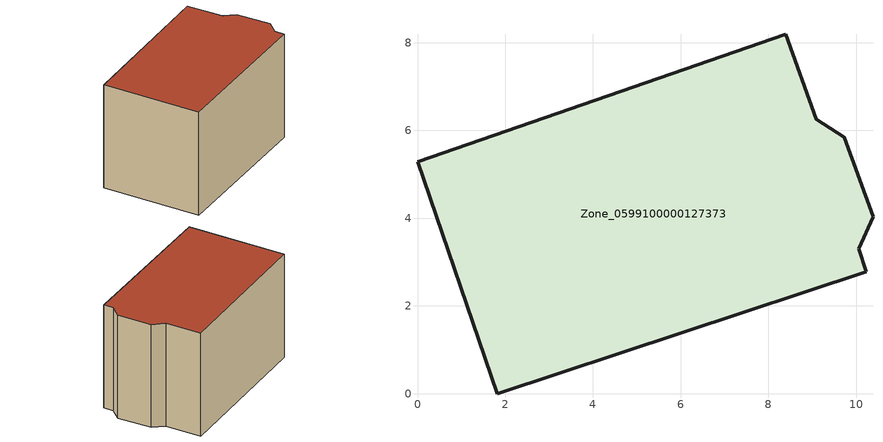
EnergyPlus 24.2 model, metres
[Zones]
Zone_0599100000127373
 floor ground (C_G): 9.72,5.85 10.38,4.03 10.05,3.3 10.23,2.78 1.81,0 0,5.28 8.4,8.19 9.09,6.26 z0
 wall outside (C_F): 9.09,6.26 8.4,8.19 0,5.28 1.81,0 10.23,2.78 10.05,3.3 10.38,4.03 9.72,5.85 9.09,6.26 z0:6.19
 roof outside (C_R): 10.38,4.03 9.72,5.85 9.09,6.26 8.4,8.19 0,5.28 1.81,0 10.23,2.78 10.05,3.3 z6.19
[BUILDING]
Pand.0599100000127373: North Axis=0; Terrain=City; Loads Convergence Tolerance Value=0.04; Temperature Convergence Tolerance Value=0.4; Solar Distribution=FullExterior; Maximum Number of Warmup Days=25; Minimum Number of Warmup Days=1
[Site:Location]
Rotterdam.The.Hague.AP_ZH_NLD Design_Conditions: Latitude=51.96; Longitude=4.45; Time Zone=1; Elevation=-4.5
[SITE:GROUNDTEMPERATURE:BUILDINGSURFACE]
18, 18, 18, 18, 18, 18, 18, 18, 18, 18, 18, 18
[MATERIAL] Thermal Absorptance=0.9; Solar Absorptance=0.7; Visible Absorptance=0.7
Name | Roughness | Thickness | Conductivity | Density | Specific Heat
G.TI.1946 | MediumSmooth | 0.15 | 1 | 540 | 1210
F.TI.1946 | Rough | 0.3 | 0.857143 | 1920 | 840
R.TI.1946 | MediumRough | 0.2 | 0.1 | 1500 | 1000
[CONSTRUCTION]
C_G: G.TI.1946
C_F: F.TI.1946
C_R: R.TI.1946
[ZONE]
Zone_0599100000127373: Type=1; Multiplier=1; Ceiling Height=Autocalculate; Volume=Autocalculate; Floor Area=autocalculate; Part of Total Floor Area=Yes
[ZONEINFILTRATION:DESIGNFLOWRATE]
Infil_Zone_0599100000127373: Zone or ZoneList or Space or SpaceList=Zone_0599100000127373; Schedule=AlwaysOn; Design Flow Rate Calculation Method=Flow/Area; Flow Rate per Floor Area=0.003; Constant Term Coefficient=1; Temperature Term Coefficient=0; Velocity Term Coefficient=0; Velocity Squared Term Coefficient=0
[HVACTEMPLATE:ZONE:IDEALLOADSAIRSYSTEM]
Zone_0599100000127373: Maximum Heating Supply Air Temperature=50; Minimum Cooling Supply Air Temperature=13; Maximum Heating Supply Air Humidity Ratio=0.0156; Minimum Cooling Supply Air Humidity Ratio=0.0077; Heating Limit=NoLimit; Cooling Limit=NoLimit; Dehumidification Control Type=ConstantSensibleHeatRatio; Cooling Sensible Heat Ratio=0.7; Dehumidification Setpoint=60; Humidification Control Type=None; Humidification Setpoint=30; Outdoor Air Method=None; Outdoor Air Flow Rate per Person=0.00944; Outdoor Air Flow Rate per Zone Floor Area=0; Outdoor Air Flow Rate per Zone=0; Demand Controlled Ventilation Type=None; Outdoor Air Economizer Type=NoEconomizer; Heat Recovery Type=None; Sensible Heat Recovery Effectiveness=0.7; Latent Heat Recovery Effectiveness=0.65
[ZONECONTROL:THERMOSTAT]
ThermostatControl_Zone_0599100000127373: Zone or ZoneList=Zone_0599100000127373; Control Type Schedule=DualSetpointControlType; Control 1=Thermostat_Zone_0599100000127373; Temperature Difference Between Cutout And Setpoint=0
[THERMOSTATSETPOINT:DUALSETPOINT]
Thermostat_Zone_0599100000127373: Heating Setpoint Temperature Schedule=HeatingSetpoint_Zone_0599100000127373; Cooling Setpoint Temperature Schedule=CoolingSetpoint_Zone_0599100000127373
[SCHEDULE:COMPACT]
HeatingSetpoint_Zone_0599100000127373: Through: 12/31, For: AllDays, Until: 24:00, 21
CoolingSetpoint_Zone_0599100000127373: Through: 12/31, For: AllDays, Until: 24:00, 24
DualSetpointControlType: Through: 12/31, For: AllDays, Until: 24:00, 4
AlwaysOn: Through: 12/31, For: AllDays, Until: 24:00, 1
